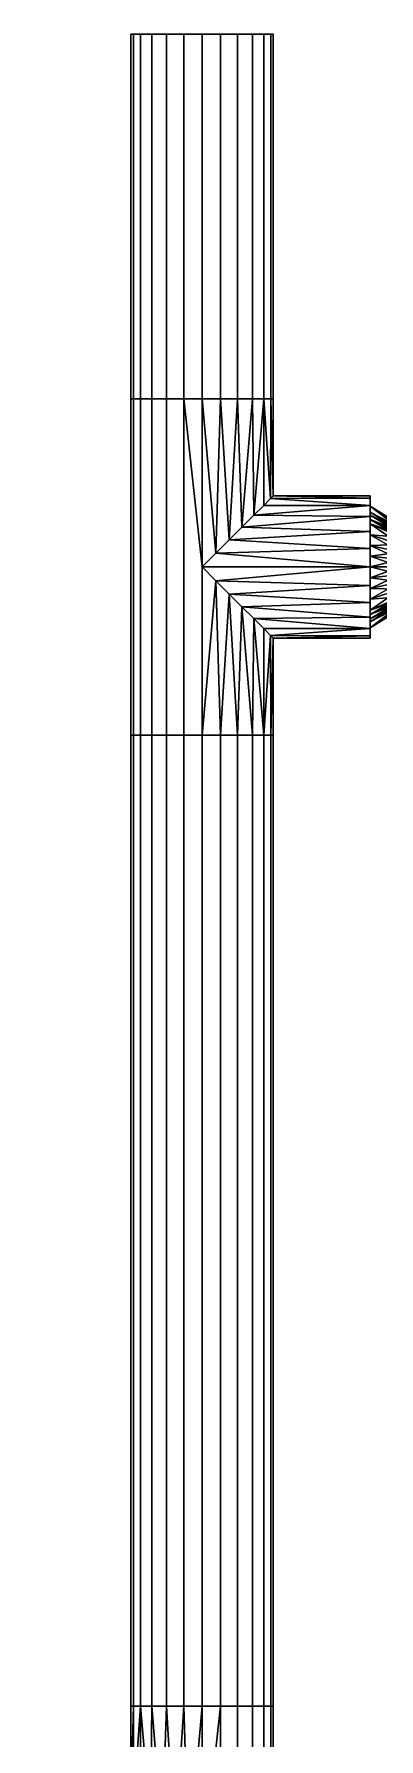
# Model space of a CAD drawing. Header units: inches. Extents: x -3325 to -59, y 5 to 733.
# Drawn here: x -1527.76 to -1523.15, y 454.99 to 477.75 of the extents above; entities that cross this region are included whole.
import ezdxf

# ---------------------------------------------------------------- set-up
doc = ezdxf.new("R2010")
doc.units = ezdxf.units.IN
doc.header["$MEASUREMENT"] = 0
doc.layers.add('P-PIPE', color=10, linetype='Continuous', lineweight=9)

# ---------------------------------------------------------------- blocks, each defined once
blk = doc.blocks.new('Tee - Welded - Generic - Standard-1125979-06 - Fifth Level')
at = {"layer": 'P-PIPE'}
mesh = blk.add_polyface(dxfattribs=at)
corners = [(-2.244, -0.951), (-2.244, -0.918, 0.246), (-2.244, -0.823, 0.475), (-2.244, -0.672, 0.672), (-2.244, -0.475, 0.823), (-2.244, -0.246, 0.918), (-2.244, 0, 0.951), (-2.244, 0.246, 0.918), (-2.244, 0.475, 0.823), (-2.244, 0.672, 0.672), (-2.244, 0.823, 0.475), (-2.244, 0.918, 0.246), (-2.244, 0.951), (-2.244, 0.918, -0.246), (-2.244, 0.823, -0.475), (-2.244, 0.672, -0.672), (-2.244, 0.475, -0.823), (-2.244, 0.246, -0.918), (-2.244, 0, -0.951), (-2.244, -0.246, -0.918), (-2.244, -0.475, -0.823), (-2.244, -0.672, -0.672), (-2.244, -0.823, -0.475), (-2.244, -0.918, -0.246)]
mesh.append_faces([[corners[k] for k in face] for face in [(10, 0, 7, 9)]], dxfattribs={"vtx0": -1, "vtx1": -1, "vtx2": -1})
mesh.append_faces([[corners[k] for k in face] for face in [(13, 21, 0, 10)]], dxfattribs={"vtx0": -1, "vtx1": -1, "vtx2": -1, "vtx3": -1})
mesh.append_faces([[corners[k] for k in face] for face in [(13, 16, 20, 21), (5, 7, 0, 1)]], dxfattribs={"vtx0": -1, "vtx1": -1, "vtx3": -1})
mesh.append_faces([[corners[k] for k in face] for face in [(4, 5, 3)]], dxfattribs={"vtx1": -1})
mesh.append_faces([[corners[k] for k in face] for face in [(18, 19, 20), (22, 23, 0, 21), (7, 8, 9), (5, 6, 7)]], dxfattribs={"vtx2": -1})
mesh.append_faces([[corners[k] for k in face] for face in [(16, 17, 18, 20), (1, 2, 3, 5)]], dxfattribs={"vtx2": -1, "vtx3": -1})
mesh.append_faces([[corners[k] for k in face] for face in [(13, 14, 15, 16), (10, 11, 12, 13)]], dxfattribs={"vtx3": -1})
mesh = blk.add_polyface(dxfattribs=at)
corners = [(-2.244, 0.951), (-2.244, 0.918, 0.246), (-2.244, 0.823, 0.475), (-2.244, 0.672, 0.672), (-2.244, 0.475, 0.823), (-2.244, 0.246, 0.918), (-2.244, 0, 0.951), (-2.244, -0.246, 0.918), (-2.244, -0.475, 0.823), (-2.244, -0.672, 0.672), (-2.244, -0.823, 0.475), (-2.244, -0.918, 0.246), (-2.244, -0.951), (-0.951, -0.951), (-0.916, -0.916, 0.254), (-0.823, -0.823, 0.476), (-0.69, -0.69, 0.654), (-0.533, -0.533, 0.787), (-0.362, -0.362, 0.879), (-0.183, -0.183, 0.933), (0, 0, 0.951), (0.183, -0.183, 0.933), (0.362, -0.362, 0.879), (0.533, -0.533, 0.787), (0.69, -0.69, 0.654), (0.823, -0.823, 0.476), (0.916, -0.916, 0.254), (0.951, -0.951), (2.244, -0.951), (2.244, -0.918, 0.246), (2.244, -0.823, 0.475), (2.244, -0.672, 0.672), (2.244, -0.475, 0.823), (2.244, -0.246, 0.918), (2.244, 0, 0.951), (2.244, 0.246, 0.918), (2.244, 0.475, 0.823), (2.244, 0.672, 0.672), (2.244, 0.823, 0.475), (2.244, 0.918, 0.246), (2.244, 0.951)]
mesh.append_faces([[corners[k] for k in face] for face in [(13, 11, 12)]], dxfattribs={"vtx0": -1})
mesh.append_faces([[corners[k] for k in face] for face in [(27, 29, 26), (25, 30, 24), (11, 14, 10), (9, 17, 8), (16, 10, 15), (23, 32, 22), (21, 34, 20), (22, 33, 21), (33, 22, 32), (19, 7, 18), (7, 19, 6)]], dxfattribs={"vtx0": -1, "vtx1": -1})
mesh.append_faces([[corners[k] for k in face] for face in [(30, 25, 26), (24, 30, 31), (8, 17, 18), (21, 33, 34), (18, 7, 8), (20, 5, 6)]], dxfattribs={"vtx0": -1, "vtx2": -1})
mesh.append_faces([[corners[k] for k in face] for face in [(20, 34, 35, 5)]], dxfattribs={"vtx0": -1, "vtx2": -1, "vtx3": -1})
mesh.append_faces([[corners[k] for k in face] for face in [(28, 29, 27)]], dxfattribs={"vtx1": -1})
mesh.append_faces([[corners[k] for k in face] for face in [(29, 30, 26), (31, 32, 23), (23, 24, 31), (13, 14, 11), (14, 15, 10), (16, 17, 9), (9, 10, 16), (19, 20, 6)]], dxfattribs={"vtx1": -1, "vtx2": -1})
mesh.append_faces([[corners[k] for k in face] for face in [(38, 39, 1, 2), (36, 37, 3, 4), (37, 38, 2, 3), (35, 36, 4, 5)]], dxfattribs={"vtx1": -1, "vtx3": -1})
mesh.append_faces([[corners[k] for k in face] for face in [(39, 40, 0, 1)]], dxfattribs={"vtx3": -1})
mesh = blk.add_polyface(dxfattribs=at)
corners = [(-2.244, -0.951), (-2.244, -0.918, -0.246), (-2.244, -0.823, -0.475), (-2.244, -0.672, -0.672), (-2.244, -0.475, -0.823), (-2.244, -0.246, -0.918), (-2.244, 0, -0.951), (-2.244, 0.246, -0.918), (-2.244, 0.475, -0.823), (-2.244, 0.672, -0.672), (-2.244, 0.823, -0.475), (-2.244, 0.918, -0.246), (-2.244, 0.951), (2.244, 0.951), (2.244, 0.918, -0.246), (2.244, 0.823, -0.475), (2.244, 0.672, -0.672), (2.244, 0.475, -0.823), (2.244, 0.246, -0.918), (2.244, 0, -0.951), (2.244, -0.246, -0.918), (2.244, -0.475, -0.823), (2.244, -0.672, -0.672), (2.244, -0.823, -0.475), (2.244, -0.918, -0.246), (2.244, -0.951), (0.951, -0.951), (0.916, -0.916, -0.254), (0.823, -0.823, -0.476), (0.69, -0.69, -0.654), (0.533, -0.533, -0.787), (0.362, -0.362, -0.879), (0.183, -0.183, -0.933), (0, 0, -0.951), (-0.183, -0.183, -0.933), (-0.362, -0.362, -0.879), (-0.533, -0.533, -0.787), (-0.69, -0.69, -0.654), (-0.823, -0.823, -0.476), (-0.916, -0.916, -0.254), (-0.951, -0.951)]
mesh.append_faces([[corners[k] for k in face] for face in [(1, 40, 0)]], dxfattribs={"vtx0": -1})
mesh.append_faces([[corners[k] for k in face] for face in [(33, 19, 32), (6, 34, 5), (32, 20, 31), (24, 27, 23), (27, 24, 26), (36, 4, 35), (3, 37, 2), (38, 2, 37), (21, 31, 20)]], dxfattribs={"vtx0": -1, "vtx1": -1})
mesh.append_faces([[corners[k] for k in face] for face in [(35, 4, 5), (6, 33, 34), (23, 28, 29), (29, 22, 23), (21, 30, 31), (23, 27, 28), (36, 3, 4), (3, 36, 37), (39, 1, 2)]], dxfattribs={"vtx0": -1, "vtx2": -1})
mesh.append_faces([[corners[k] for k in face] for face in [(19, 20, 32), (34, 35, 5), (6, 7, 33), (21, 22, 30), (29, 30, 22), (39, 40, 1), (38, 39, 2)]], dxfattribs={"vtx1": -1, "vtx2": -1})
mesh.append_faces([[corners[k] for k in face] for face in [(18, 19, 33, 7)]], dxfattribs={"vtx1": -1, "vtx2": -1, "vtx3": -1})
mesh.append_faces([[corners[k] for k in face] for face in [(15, 16, 9, 10), (14, 15, 10, 11), (16, 17, 8, 9), (17, 18, 7, 8)]], dxfattribs={"vtx1": -1, "vtx3": -1})
mesh.append_faces([[corners[k] for k in face] for face in [(12, 13, 14, 11), (24, 25, 26)]], dxfattribs={"vtx2": -1})
mesh = blk.add_polyface(dxfattribs=at)
corners = [(2.244, -0.951), (2.244, -0.918, -0.246), (2.244, -0.823, -0.475), (2.244, -0.672, -0.672), (2.244, -0.475, -0.823), (2.244, -0.246, -0.918), (2.244, 0, -0.951), (2.244, 0.246, -0.918), (2.244, 0.475, -0.823), (2.244, 0.672, -0.672), (2.244, 0.823, -0.475), (2.244, 0.918, -0.246), (2.244, 0.951), (2.244, 0.918, 0.246), (2.244, 0.823, 0.475), (2.244, 0.672, 0.672), (2.244, 0.475, 0.823), (2.244, 0.246, 0.918), (2.244, 0, 0.951), (2.244, -0.246, 0.918), (2.244, -0.475, 0.823), (2.244, -0.672, 0.672), (2.244, -0.823, 0.475), (2.244, -0.918, 0.246)]
mesh.append_faces([[corners[k] for k in face] for face in [(21, 19, 20)]], dxfattribs={"vtx0": -1})
mesh.append_faces([[corners[k] for k in face] for face in [(19, 23, 17, 18)]], dxfattribs={"vtx0": -1, "vtx1": -1})
mesh.append_faces([[corners[k] for k in face] for face in [(4, 8, 11, 3), (0, 3, 11, 23)]], dxfattribs={"vtx0": -1, "vtx1": -1, "vtx2": -1})
mesh.append_faces([[corners[k] for k in face] for face in [(11, 14, 17, 23)]], dxfattribs={"vtx0": -1, "vtx1": -1, "vtx2": -1, "vtx3": -1})
mesh.append_faces([[corners[k] for k in face] for face in [(9, 10, 11, 8), (4, 5, 6), (12, 13, 14, 11), (15, 16, 17, 14)]], dxfattribs={"vtx2": -1})
mesh.append_faces([[corners[k] for k in face] for face in [(6, 7, 8, 4), (21, 22, 23, 19)]], dxfattribs={"vtx2": -1, "vtx3": -1})
mesh.append_faces([[corners[k] for k in face] for face in [(0, 1, 2, 3)]], dxfattribs={"vtx3": -1})
mesh = blk.add_polyface(dxfattribs=at)
corners = [(-0.951, -2.244), (-0.918, -2.244, 0.246), (-0.823, -2.244, 0.475), (-0.672, -2.244, 0.672), (-0.475, -2.244, 0.823), (-0.246, -2.244, 0.918), (0, -2.244, 0.951), (0.246, -2.244, 0.918), (0.475, -2.244, 0.823), (0.672, -2.244, 0.672), (0.823, -2.244, 0.475), (0.918, -2.244, 0.246), (0.951, -2.244), (0.951, -0.951), (0.916, -0.916, 0.254), (0.823, -0.823, 0.476), (0.69, -0.69, 0.654), (0.533, -0.533, 0.787), (0.362, -0.362, 0.879), (0.183, -0.183, 0.933), (0, 0, 0.951), (-0.183, -0.183, 0.933), (-0.362, -0.362, 0.879), (-0.533, -0.533, 0.787), (-0.69, -0.69, 0.654), (-0.823, -0.823, 0.476), (-0.916, -0.916, 0.254), (-0.951, -0.951)]
mesh.append_faces([[corners[k] for k in face] for face in [(13, 11, 12)]], dxfattribs={"vtx0": -1})
mesh.append_faces([[corners[k] for k in face] for face in [(22, 5, 21), (24, 3, 23), (8, 18, 7), (17, 9, 16)]], dxfattribs={"vtx0": -1, "vtx1": -1})
mesh.append_faces([[corners[k] for k in face] for face in [(24, 2, 3), (26, 1, 2), (22, 4, 5), (6, 20, 21), (21, 5, 6), (19, 6, 7), (16, 9, 10), (17, 8, 9), (6, 19, 20)]], dxfattribs={"vtx0": -1, "vtx2": -1})
mesh.append_faces([[corners[k] for k in face] for face in [(26, 27, 1), (3, 4, 23), (25, 26, 2), (24, 25, 2), (22, 23, 4), (10, 11, 14), (18, 19, 7), (17, 18, 8), (13, 14, 11), (15, 16, 10), (14, 15, 10)]], dxfattribs={"vtx1": -1, "vtx2": -1})
mesh.append_faces([[corners[k] for k in face] for face in [(27, 0, 1)]], dxfattribs={"vtx2": -1})
mesh = blk.add_polyface(dxfattribs=at)
corners = [(0.951, -2.244), (0.918, -2.244, -0.246), (0.823, -2.244, -0.475), (0.672, -2.244, -0.672), (0.475, -2.244, -0.823), (0.246, -2.244, -0.918), (0, -2.244, -0.951), (-0.246, -2.244, -0.918), (-0.475, -2.244, -0.823), (-0.672, -2.244, -0.672), (-0.823, -2.244, -0.475), (-0.918, -2.244, -0.246), (-0.951, -2.244), (-0.951, -0.951), (-0.916, -0.916, -0.254), (-0.823, -0.823, -0.476), (-0.69, -0.69, -0.654), (-0.533, -0.533, -0.787), (-0.362, -0.362, -0.879), (-0.183, -0.183, -0.933), (0, 0, -0.951), (0.183, -0.183, -0.933), (0.362, -0.362, -0.879), (0.533, -0.533, -0.787), (0.69, -0.69, -0.654), (0.823, -0.823, -0.476), (0.916, -0.916, -0.254), (0.951, -0.951)]
mesh.append_faces([[corners[k] for k in face] for face in [(13, 11, 12)]], dxfattribs={"vtx0": -1})
mesh.append_faces([[corners[k] for k in face] for face in [(22, 5, 21), (24, 3, 23), (8, 18, 7), (17, 9, 16)]], dxfattribs={"vtx0": -1, "vtx1": -1})
mesh.append_faces([[corners[k] for k in face] for face in [(24, 2, 3), (26, 1, 2), (22, 4, 5), (6, 20, 21), (21, 5, 6), (19, 6, 7), (16, 9, 10), (17, 8, 9), (6, 19, 20)]], dxfattribs={"vtx0": -1, "vtx2": -1})
mesh.append_faces([[corners[k] for k in face] for face in [(0, 1, 27)]], dxfattribs={"vtx1": -1})
mesh.append_faces([[corners[k] for k in face] for face in [(26, 27, 1), (3, 4, 23), (25, 26, 2), (24, 25, 2), (22, 23, 4), (10, 11, 14), (18, 19, 7), (17, 18, 8), (13, 14, 11), (15, 16, 10), (14, 15, 10)]], dxfattribs={"vtx1": -1, "vtx2": -1})
mesh = blk.add_polyface(dxfattribs=at)
corners = [(-0.951, -2.244), (-0.918, -2.244, -0.246), (-0.823, -2.244, -0.475), (-0.672, -2.244, -0.672), (-0.475, -2.244, -0.823), (-0.246, -2.244, -0.918), (0, -2.244, -0.951), (0.246, -2.244, -0.918), (0.475, -2.244, -0.823), (0.672, -2.244, -0.672), (0.823, -2.244, -0.475), (0.918, -2.244, -0.246), (0.951, -2.244), (0.918, -2.244, 0.246), (0.823, -2.244, 0.475), (0.672, -2.244, 0.672), (0.475, -2.244, 0.823), (0.246, -2.244, 0.918), (0, -2.244, 0.951), (-0.246, -2.244, 0.918), (-0.475, -2.244, 0.823), (-0.672, -2.244, 0.672), (-0.823, -2.244, 0.475), (-0.918, -2.244, 0.246)]
mesh.append_faces([[corners[k] for k in face] for face in [(6, 4, 5), (21, 19, 20)]], dxfattribs={"vtx0": -1})
mesh.append_faces([[corners[k] for k in face] for face in [(23, 6, 11, 14), (23, 14, 17, 19)]], dxfattribs={"vtx0": -1, "vtx1": -1, "vtx2": -1, "vtx3": -1})
mesh.append_faces([[corners[k] for k in face] for face in [(6, 23, 3, 4)]], dxfattribs={"vtx0": -1, "vtx1": -1, "vtx3": -1})
mesh.append_faces([[corners[k] for k in face] for face in [(3, 23, 0)]], dxfattribs={"vtx0": -1, "vtx2": -1})
mesh.append_faces([[corners[k] for k in face] for face in [(16, 17, 14, 15)]], dxfattribs={"vtx1": -1})
mesh.append_faces([[corners[k] for k in face] for face in [(12, 13, 14, 11), (17, 18, 19)]], dxfattribs={"vtx2": -1})
mesh.append_faces([[corners[k] for k in face] for face in [(9, 10, 11, 6), (21, 22, 23, 19)]], dxfattribs={"vtx2": -1, "vtx3": -1})
mesh.append_faces([[corners[k] for k in face] for face in [(6, 7, 8, 9), (0, 1, 2, 3)]], dxfattribs={"vtx3": -1})
blk = doc.blocks.new('Transition - Generic - Plumbing-CW-1022941-06 - Fifth Level')
at = {"layer": 'P-PIPE'}
mesh = blk.add_polyface(dxfattribs=at)
corners = [(0, -0.813), (0, -0.575, 0.575), (0, 0, 0.813), (0, 0.575, 0.575), (0, 0.813), (0, 0.575, -0.575), (0, 0, -0.813), (0, -0.575, -0.575)]
mesh.append_faces([[corners[k] for k in face] for face in [(5, 3, 4)]], dxfattribs={"vtx0": -1})
mesh.append_faces([[corners[k] for k in face] for face in [(0, 3, 5, 6)]], dxfattribs={"vtx0": -1, "vtx1": -1, "vtx3": -1})
mesh.append_faces([[corners[k] for k in face] for face in [(2, 3, 0, 1), (7, 0, 6)]], dxfattribs={"vtx1": -1})
mesh = blk.add_polyface(dxfattribs=at)
corners = [(0, -0.813), (0, -0.575, -0.575), (0, 0, -0.813), (0, 0.575, -0.575), (0, 0.813), (0.406, 0.562), (0.406, 0.398, -0.398), (0.406, 0, -0.562), (0.406, -0.398, -0.398), (0.406, -0.562), (0.406, 0.452, -0.266), (0, 0.694, -0.287), (0, 0.733, -0.192), (0, 0.287, -0.694), (0.406, 0.199, -0.48), (0.406, 0.099, -0.521), (0.406, -0.48, -0.199), (0, -0.694, -0.287), (0, -0.634, -0.431), (0.406, -0.199, -0.48), (0, -0.287, -0.694), (0, -0.144, -0.753), (0, 0.634, -0.431), (0.406, 0.507, -0.133), (0, 0.431, -0.634), (0.406, 0.298, -0.439), (0, 0.144, -0.753), (0, -0.733, -0.192), (0.406, -0.521, -0.099), (0.406, -0.439, -0.298), (0, -0.431, -0.634), (0.406, -0.298, -0.439), (0.406, -0.099, -0.521)]
mesh.append_faces([[corners[k] for k in face] for face in [(23, 4, 5)]], dxfattribs={"vtx0": -1})
mesh.append_faces([[corners[k] for k in face] for face in [(4, 23, 12), (14, 24, 25), (6, 22, 10), (13, 15, 26), (29, 1, 8), (16, 18, 29), (1, 29, 18), (19, 21, 32), (7, 26, 15), (2, 32, 21), (22, 6, 3), (10, 11, 23), (3, 25, 24), (15, 13, 14), (18, 16, 17), (20, 31, 30), (21, 19, 20)]], dxfattribs={"vtx0": -1, "vtx1": -1})
mesh.append_faces([[corners[k] for k in face] for face in [(14, 13, 24), (7, 2, 26), (3, 6, 25), (23, 11, 12), (2, 7, 32), (27, 16, 28), (8, 1, 30)]], dxfattribs={"vtx0": -1, "vtx2": -1})
mesh.append_faces([[corners[k] for k in face] for face in [(9, 0, 28)]], dxfattribs={"vtx1": -1})
mesh.append_faces([[corners[k] for k in face] for face in [(27, 17, 16), (19, 31, 20), (31, 8, 30), (22, 11, 10), (0, 27, 28)]], dxfattribs={"vtx1": -1, "vtx2": -1})
mesh = blk.add_polyface(dxfattribs=at)
corners = [(0, 0.813), (0, 0.575, 0.575), (0, 0, 0.813), (0, -0.575, 0.575), (0, -0.813), (0.406, -0.562), (0.406, -0.398, 0.398), (0.406, 0, 0.562), (0.406, 0.398, 0.398), (0.406, 0.562), (0.406, -0.452, 0.266), (0, -0.694, 0.287), (0, -0.733, 0.192), (0, -0.287, 0.694), (0.406, -0.199, 0.48), (0.406, -0.099, 0.521), (0.406, 0.48, 0.199), (0, 0.694, 0.287), (0, 0.634, 0.431), (0.406, 0.199, 0.48), (0, 0.287, 0.694), (0, 0.144, 0.753), (0, -0.634, 0.431), (0.406, -0.507, 0.133), (0, -0.431, 0.634), (0.406, -0.298, 0.439), (0, -0.144, 0.753), (0, 0.733, 0.192), (0.406, 0.521, 0.099), (0.406, 0.439, 0.298), (0, 0.431, 0.634), (0.406, 0.298, 0.439), (0.406, 0.099, 0.521)]
mesh.append_faces([[corners[k] for k in face] for face in [(23, 4, 5)]], dxfattribs={"vtx0": -1})
mesh.append_faces([[corners[k] for k in face] for face in [(4, 23, 12), (14, 24, 25), (6, 22, 10), (13, 15, 26), (29, 1, 8), (16, 18, 29), (1, 29, 18), (19, 21, 32), (7, 26, 15), (2, 32, 21), (22, 6, 3), (10, 11, 23), (3, 25, 24), (15, 13, 14), (18, 16, 17), (20, 31, 30), (21, 19, 20)]], dxfattribs={"vtx0": -1, "vtx1": -1})
mesh.append_faces([[corners[k] for k in face] for face in [(14, 13, 24), (7, 2, 26), (3, 6, 25), (23, 11, 12), (2, 7, 32), (27, 16, 28), (8, 1, 30)]], dxfattribs={"vtx0": -1, "vtx2": -1})
mesh.append_faces([[corners[k] for k in face] for face in [(9, 0, 28)]], dxfattribs={"vtx1": -1})
mesh.append_faces([[corners[k] for k in face] for face in [(27, 17, 16), (19, 31, 20), (31, 8, 30), (22, 11, 10), (0, 27, 28)]], dxfattribs={"vtx1": -1, "vtx2": -1})
mesh = blk.add_polyface(dxfattribs=at)
corners = [(0.406, -0.562), (0.406, -0.398, -0.398), (0.406, 0, -0.562), (0.406, 0.398, -0.398), (0.406, 0.562), (0.406, 0.398, 0.398), (0.406, 0, 0.562), (0.406, -0.398, 0.398)]
mesh.append_faces([[corners[k] for k in face] for face in [(4, 7, 1, 2)]], dxfattribs={"vtx0": -1, "vtx1": -1, "vtx3": -1})
mesh.append_faces([[corners[k] for k in face] for face in [(3, 4, 2)]], dxfattribs={"vtx1": -1})
mesh.append_faces([[corners[k] for k in face] for face in [(5, 6, 7, 4), (7, 0, 1)]], dxfattribs={"vtx2": -1})

msp = doc.modelspace()

# ---------------------------------------------------------------- linework, layer by layer
at = {"layer": 'P-PIPE', "color": 1}
for p, q in [((-1525.515, 472.879, 1076), (-1525.515, 477.75, 1076)), ((-1525.515, 472.879, 1076), (-1525.515, 477.75, 1076)), ((-1525.515, 472.879, 1076), (-1525.515, 468.391, 1076)), ((-1523.271, 470.635, 1076), (-1525.515, 470.635, 1076)), ((-1523.271, 470.635, 1076), (-1522.865, 470.635, 1076)), ((-1525.515, 455.426, 1076), (-1525.515, 468.391, 1076)), ((-1525.515, 455.426, 1076), (-1525.515, 468.391, 1076)), ((-1525.515, 455.426, 1076), (-1525.515, 450.938, 1076))]:
    msp.add_line(p, q, dxfattribs=at)

# ---------------------------------------------------------------- block references
at = {"layer": 'P-PIPE', "color": 1, "extrusion": (0, 0, -1), "rotation": 270}
msp.add_blockref('Tee - Welded - Generic - Standard-1125979-06 - Fifth Level', (1525.515, 470.635, -1076), dxfattribs=at)
at = {"layer": 'P-PIPE', "color": 1}
msp.add_blockref('Transition - Generic - Plumbing-CW-1022941-06 - Fifth Level', (-1523.271, 470.635, 1076), dxfattribs=at)
at = {"layer": 'P-PIPE', "color": 1, "rotation": 270}
msp.add_blockref('Tee - Welded - Generic - Standard-1125979-06 - Fifth Level', (-1525.515, 453.182, 1076), dxfattribs=at)

# ---------------------------------------------------------------- meshes
at = {"layer": 'P-PIPE', "color": 1}
mesh = msp.add_polyface(dxfattribs=at)
corners = [(-1524.565, 477.75, 1076), (-1524.597, 477.75, 1075.754), (-1524.692, 477.75, 1075.525), (-1524.843, 477.75, 1075.328), (-1525.04, 477.75, 1075.177), (-1525.269, 477.75, 1075.082), (-1525.515, 477.75, 1075.05), (-1525.761, 477.75, 1075.082), (-1525.99, 477.75, 1075.177), (-1526.187, 477.75, 1075.328), (-1526.338, 477.75, 1075.525), (-1526.433, 477.75, 1075.754), (-1526.465, 477.75, 1076), (-1526.433, 477.75, 1076.246), (-1526.338, 477.75, 1076.475), (-1526.187, 477.75, 1076.672), (-1525.99, 477.75, 1076.823), (-1525.761, 477.75, 1076.918), (-1525.515, 477.75, 1076.95), (-1525.269, 477.75, 1076.918), (-1525.04, 477.75, 1076.823), (-1524.843, 477.75, 1076.672), (-1524.692, 477.75, 1076.475), (-1524.597, 477.75, 1076.246)]
mesh.append_faces([[corners[k] for k in face] for face in [(10, 7, 8, 9), (16, 13, 14, 15)]], dxfattribs={"vtx0": -1, "color": 1})
mesh.append_faces([[corners[k] for k in face] for face in [(13, 1, 11, 12), (5, 1, 4), (23, 19, 22)]], dxfattribs={"vtx0": -1, "vtx1": -1, "color": 1})
mesh.append_faces([[corners[k] for k in face] for face in [(11, 1, 7, 10), (17, 23, 13, 16)]], dxfattribs={"vtx0": -1, "vtx1": -1, "vtx2": -1, "color": 1})
mesh.append_faces([[corners[k] for k in face] for face in [(2, 3, 4, 1), (20, 21, 22, 19)]], dxfattribs={"vtx2": -1, "color": 1})
mesh.append_faces([[corners[k] for k in face] for face in [(5, 6, 7, 1), (17, 18, 19, 23), (23, 0, 1, 13)]], dxfattribs={"vtx2": -1, "vtx3": -1, "color": 1})
mesh = msp.add_polyface(dxfattribs=at)
corners = [(-1526.465, 472.879, 1076), (-1526.433, 472.879, 1076.246), (-1526.338, 472.879, 1076.475), (-1526.187, 472.879, 1076.672), (-1525.99, 472.879, 1076.823), (-1525.761, 472.879, 1076.918), (-1525.515, 472.879, 1076.95), (-1525.515, 477.75, 1076.95), (-1525.761, 477.75, 1076.918), (-1525.99, 477.75, 1076.823), (-1526.187, 477.75, 1076.672), (-1526.338, 477.75, 1076.475), (-1526.433, 477.75, 1076.246), (-1526.465, 477.75, 1076)]
mesh.append_faces([[corners[k] for k in face] for face in [(7, 8, 5, 6)]], dxfattribs={"vtx1": -1, "color": 1})
mesh.append_faces([[corners[k] for k in face] for face in [(8, 9, 4, 5), (3, 4, 9, 10), (11, 12, 1, 2), (2, 3, 10, 11)]], dxfattribs={"vtx1": -1, "vtx3": -1, "color": 1})
mesh.append_faces([[corners[k] for k in face] for face in [(12, 13, 0, 1)]], dxfattribs={"vtx3": -1, "color": 1})
mesh = msp.add_polyface(dxfattribs=at)
corners = [(-1525.515, 472.879, 1075.05), (-1525.761, 472.879, 1075.082), (-1525.99, 472.879, 1075.177), (-1526.187, 472.879, 1075.328), (-1526.338, 472.879, 1075.525), (-1526.433, 472.879, 1075.754), (-1526.465, 472.879, 1076), (-1526.465, 477.75, 1076), (-1526.433, 477.75, 1075.754), (-1526.338, 477.75, 1075.525), (-1526.187, 477.75, 1075.328), (-1525.99, 477.75, 1075.177), (-1525.761, 477.75, 1075.082), (-1525.515, 477.75, 1075.05)]
mesh.append_faces([[corners[k] for k in face] for face in [(7, 8, 5, 6)]], dxfattribs={"vtx1": -1, "color": 1})
mesh.append_faces([[corners[k] for k in face] for face in [(8, 9, 4, 5), (3, 4, 9, 10), (11, 12, 1, 2), (2, 3, 10, 11)]], dxfattribs={"vtx1": -1, "vtx3": -1, "color": 1})
mesh.append_faces([[corners[k] for k in face] for face in [(12, 13, 0, 1)]], dxfattribs={"vtx3": -1, "color": 1})
mesh = msp.add_polyface(dxfattribs=at)
corners = [(-1525.515, 472.879, 1076.95), (-1525.269, 472.879, 1076.918), (-1525.04, 472.879, 1076.823), (-1524.843, 472.879, 1076.672), (-1524.692, 472.879, 1076.475), (-1524.597, 472.879, 1076.246), (-1524.565, 472.879, 1076), (-1524.565, 477.75, 1076), (-1524.597, 477.75, 1076.246), (-1524.692, 477.75, 1076.475), (-1524.843, 477.75, 1076.672), (-1525.04, 477.75, 1076.823), (-1525.269, 477.75, 1076.918), (-1525.515, 477.75, 1076.95)]
mesh.append_faces([[corners[k] for k in face] for face in [(7, 8, 5, 6)]], dxfattribs={"vtx1": -1, "color": 1})
mesh.append_faces([[corners[k] for k in face] for face in [(8, 9, 4, 5), (3, 4, 9, 10), (11, 12, 1, 2), (2, 3, 10, 11)]], dxfattribs={"vtx1": -1, "vtx3": -1, "color": 1})
mesh.append_faces([[corners[k] for k in face] for face in [(12, 13, 0, 1)]], dxfattribs={"vtx3": -1, "color": 1})
mesh = msp.add_polyface(dxfattribs=at)
corners = [(-1524.565, 472.879, 1076), (-1524.597, 472.879, 1075.754), (-1524.692, 472.879, 1075.525), (-1524.843, 472.879, 1075.328), (-1525.04, 472.879, 1075.177), (-1525.269, 472.879, 1075.082), (-1525.515, 472.879, 1075.05), (-1525.515, 477.75, 1075.05), (-1525.269, 477.75, 1075.082), (-1525.04, 477.75, 1075.177), (-1524.843, 477.75, 1075.328), (-1524.692, 477.75, 1075.525), (-1524.597, 477.75, 1075.754), (-1524.565, 477.75, 1076)]
mesh.append_faces([[corners[k] for k in face] for face in [(7, 8, 5, 6)]], dxfattribs={"vtx1": -1, "color": 1})
mesh.append_faces([[corners[k] for k in face] for face in [(8, 9, 4, 5), (3, 4, 9, 10), (11, 12, 1, 2), (2, 3, 10, 11)]], dxfattribs={"vtx1": -1, "vtx3": -1, "color": 1})
mesh.append_faces([[corners[k] for k in face] for face in [(12, 13, 0, 1)]], dxfattribs={"vtx3": -1, "color": 1})
mesh = msp.add_polyface(dxfattribs=at)
corners = [(-1524.565, 472.879, 1076), (-1524.597, 472.879, 1076.246), (-1524.692, 472.879, 1076.475), (-1524.843, 472.879, 1076.672), (-1525.04, 472.879, 1076.823), (-1525.269, 472.879, 1076.918), (-1525.515, 472.879, 1076.95), (-1525.761, 472.879, 1076.918), (-1525.99, 472.879, 1076.823), (-1526.187, 472.879, 1076.672), (-1526.338, 472.879, 1076.475), (-1526.433, 472.879, 1076.246), (-1526.465, 472.879, 1076), (-1526.433, 472.879, 1075.754), (-1526.338, 472.879, 1075.525), (-1526.187, 472.879, 1075.328), (-1525.99, 472.879, 1075.177), (-1525.761, 472.879, 1075.082), (-1525.515, 472.879, 1075.05), (-1525.269, 472.879, 1075.082), (-1525.04, 472.879, 1075.177), (-1524.843, 472.879, 1075.328), (-1524.692, 472.879, 1075.525), (-1524.597, 472.879, 1075.754)]
mesh.append_faces([[corners[k] for k in face] for face in [(13, 23, 11, 12)]], dxfattribs={"vtx0": -1, "vtx1": -1, "color": 1})
mesh.append_faces([[corners[k] for k in face] for face in [(17, 23, 13, 14), (11, 1, 7, 8)]], dxfattribs={"vtx0": -1, "vtx1": -1, "vtx3": -1, "color": 1})
mesh.append_faces([[corners[k] for k in face] for face in [(23, 19, 20, 22), (5, 1, 2, 4)]], dxfattribs={"vtx0": -1, "vtx2": -1, "color": 1})
mesh.append_faces([[corners[k] for k in face] for face in [(16, 17, 14, 15), (21, 22, 20), (10, 11, 8, 9), (3, 4, 2)]], dxfattribs={"vtx1": -1, "color": 1})
mesh.append_faces([[corners[k] for k in face] for face in [(17, 18, 19, 23), (5, 6, 7, 1), (23, 0, 1, 11)]], dxfattribs={"vtx2": -1, "vtx3": -1, "color": 1})
mesh = msp.add_polyface(dxfattribs=at)
corners = [(-1524.565, 468.391, 1076), (-1524.597, 468.391, 1075.754), (-1524.692, 468.391, 1075.525), (-1524.843, 468.391, 1075.328), (-1525.04, 468.391, 1075.177), (-1525.269, 468.391, 1075.082), (-1525.515, 468.391, 1075.05), (-1525.761, 468.391, 1075.082), (-1525.99, 468.391, 1075.177), (-1526.187, 468.391, 1075.328), (-1526.338, 468.391, 1075.525), (-1526.433, 468.391, 1075.754), (-1526.465, 468.391, 1076), (-1526.433, 468.391, 1076.246), (-1526.338, 468.391, 1076.475), (-1526.187, 468.391, 1076.672), (-1525.99, 468.391, 1076.823), (-1525.761, 468.391, 1076.918), (-1525.515, 468.391, 1076.95), (-1525.269, 468.391, 1076.918), (-1525.04, 468.391, 1076.823), (-1524.843, 468.391, 1076.672), (-1524.692, 468.391, 1076.475), (-1524.597, 468.391, 1076.246)]
mesh.append_faces([[corners[k] for k in face] for face in [(10, 7, 8, 9), (16, 13, 14, 15)]], dxfattribs={"vtx0": -1, "color": 1})
mesh.append_faces([[corners[k] for k in face] for face in [(13, 1, 11, 12), (5, 1, 4), (23, 19, 22)]], dxfattribs={"vtx0": -1, "vtx1": -1, "color": 1})
mesh.append_faces([[corners[k] for k in face] for face in [(11, 1, 7, 10), (17, 23, 13, 16)]], dxfattribs={"vtx0": -1, "vtx1": -1, "vtx2": -1, "color": 1})
mesh.append_faces([[corners[k] for k in face] for face in [(2, 3, 4, 1), (20, 21, 22, 19)]], dxfattribs={"vtx2": -1, "color": 1})
mesh.append_faces([[corners[k] for k in face] for face in [(5, 6, 7, 1), (17, 18, 19, 23), (23, 0, 1, 13)]], dxfattribs={"vtx2": -1, "vtx3": -1, "color": 1})
mesh = msp.add_polyface(dxfattribs=at)
corners = [(-1526.465, 455.426, 1076), (-1526.433, 455.426, 1076.246), (-1526.338, 455.426, 1076.475), (-1526.187, 455.426, 1076.672), (-1525.99, 455.426, 1076.823), (-1525.761, 455.426, 1076.918), (-1525.515, 455.426, 1076.95), (-1525.515, 468.391, 1076.95), (-1525.761, 468.391, 1076.918), (-1525.99, 468.391, 1076.823), (-1526.187, 468.391, 1076.672), (-1526.338, 468.391, 1076.475), (-1526.433, 468.391, 1076.246), (-1526.465, 468.391, 1076)]
mesh.append_faces([[corners[k] for k in face] for face in [(7, 8, 5, 6)]], dxfattribs={"vtx1": -1, "color": 1})
mesh.append_faces([[corners[k] for k in face] for face in [(8, 9, 4, 5), (3, 4, 9, 10), (11, 12, 1, 2), (2, 3, 10, 11)]], dxfattribs={"vtx1": -1, "vtx3": -1, "color": 1})
mesh.append_faces([[corners[k] for k in face] for face in [(12, 13, 0, 1)]], dxfattribs={"vtx3": -1, "color": 1})
mesh = msp.add_polyface(dxfattribs=at)
corners = [(-1525.515, 455.426, 1075.05), (-1525.761, 455.426, 1075.082), (-1525.99, 455.426, 1075.177), (-1526.187, 455.426, 1075.328), (-1526.338, 455.426, 1075.525), (-1526.433, 455.426, 1075.754), (-1526.465, 455.426, 1076), (-1526.465, 468.391, 1076), (-1526.433, 468.391, 1075.754), (-1526.338, 468.391, 1075.525), (-1526.187, 468.391, 1075.328), (-1525.99, 468.391, 1075.177), (-1525.761, 468.391, 1075.082), (-1525.515, 468.391, 1075.05)]
mesh.append_faces([[corners[k] for k in face] for face in [(7, 8, 5, 6)]], dxfattribs={"vtx1": -1, "color": 1})
mesh.append_faces([[corners[k] for k in face] for face in [(8, 9, 4, 5), (3, 4, 9, 10), (11, 12, 1, 2), (2, 3, 10, 11)]], dxfattribs={"vtx1": -1, "vtx3": -1, "color": 1})
mesh.append_faces([[corners[k] for k in face] for face in [(12, 13, 0, 1)]], dxfattribs={"vtx3": -1, "color": 1})
mesh = msp.add_polyface(dxfattribs=at)
corners = [(-1525.515, 455.426, 1076.95), (-1525.269, 455.426, 1076.918), (-1525.04, 455.426, 1076.823), (-1524.843, 455.426, 1076.672), (-1524.692, 455.426, 1076.475), (-1524.597, 455.426, 1076.246), (-1524.565, 455.426, 1076), (-1524.565, 468.391, 1076), (-1524.597, 468.391, 1076.246), (-1524.692, 468.391, 1076.475), (-1524.843, 468.391, 1076.672), (-1525.04, 468.391, 1076.823), (-1525.269, 468.391, 1076.918), (-1525.515, 468.391, 1076.95)]
mesh.append_faces([[corners[k] for k in face] for face in [(8, 9, 4, 5), (3, 4, 9, 10), (11, 12, 1, 2), (2, 3, 10, 11)]], dxfattribs={"vtx1": -1, "vtx3": -1, "color": 1})
mesh.append_faces([[corners[k] for k in face] for face in [(6, 7, 8, 5)]], dxfattribs={"vtx2": -1, "color": 1})
mesh.append_faces([[corners[k] for k in face] for face in [(12, 13, 0, 1)]], dxfattribs={"vtx3": -1, "color": 1})
mesh = msp.add_polyface(dxfattribs=at)
corners = [(-1524.565, 455.426, 1076), (-1524.597, 455.426, 1075.754), (-1524.692, 455.426, 1075.525), (-1524.843, 455.426, 1075.328), (-1525.04, 455.426, 1075.177), (-1525.269, 455.426, 1075.082), (-1525.515, 455.426, 1075.05), (-1525.515, 468.391, 1075.05), (-1525.269, 468.391, 1075.082), (-1525.04, 468.391, 1075.177), (-1524.843, 468.391, 1075.328), (-1524.692, 468.391, 1075.525), (-1524.597, 468.391, 1075.754), (-1524.565, 468.391, 1076)]
mesh.append_faces([[corners[k] for k in face] for face in [(7, 8, 5, 6)]], dxfattribs={"vtx1": -1, "color": 1})
mesh.append_faces([[corners[k] for k in face] for face in [(8, 9, 4, 5), (3, 4, 9, 10), (11, 12, 1, 2), (2, 3, 10, 11)]], dxfattribs={"vtx1": -1, "vtx3": -1, "color": 1})
mesh.append_faces([[corners[k] for k in face] for face in [(12, 13, 0, 1)]], dxfattribs={"vtx3": -1, "color": 1})
mesh = msp.add_polyface(dxfattribs=at)
corners = [(-1524.565, 455.426, 1076), (-1524.597, 455.426, 1076.246), (-1524.692, 455.426, 1076.475), (-1524.843, 455.426, 1076.672), (-1525.04, 455.426, 1076.823), (-1525.269, 455.426, 1076.918), (-1525.515, 455.426, 1076.95), (-1525.761, 455.426, 1076.918), (-1525.99, 455.426, 1076.823), (-1526.187, 455.426, 1076.672), (-1526.338, 455.426, 1076.475), (-1526.433, 455.426, 1076.246), (-1526.465, 455.426, 1076), (-1526.433, 455.426, 1075.754), (-1526.338, 455.426, 1075.525), (-1526.187, 455.426, 1075.328), (-1525.99, 455.426, 1075.177), (-1525.761, 455.426, 1075.082), (-1525.515, 455.426, 1075.05), (-1525.269, 455.426, 1075.082), (-1525.04, 455.426, 1075.177), (-1524.843, 455.426, 1075.328), (-1524.692, 455.426, 1075.525), (-1524.597, 455.426, 1075.754)]
mesh.append_faces([[corners[k] for k in face] for face in [(13, 23, 11, 12)]], dxfattribs={"vtx0": -1, "vtx1": -1, "color": 1})
mesh.append_faces([[corners[k] for k in face] for face in [(17, 23, 13, 14), (11, 1, 7, 8)]], dxfattribs={"vtx0": -1, "vtx1": -1, "vtx3": -1, "color": 1})
mesh.append_faces([[corners[k] for k in face] for face in [(23, 19, 20, 22), (5, 1, 2, 4)]], dxfattribs={"vtx0": -1, "vtx2": -1, "color": 1})
mesh.append_faces([[corners[k] for k in face] for face in [(16, 17, 14, 15), (21, 22, 20), (10, 11, 8, 9), (3, 4, 2)]], dxfattribs={"vtx1": -1, "color": 1})
mesh.append_faces([[corners[k] for k in face] for face in [(17, 18, 19, 23), (5, 6, 7, 1), (23, 0, 1, 11)]], dxfattribs={"vtx2": -1, "vtx3": -1, "color": 1})

doc.saveas('drawing.dxf')
